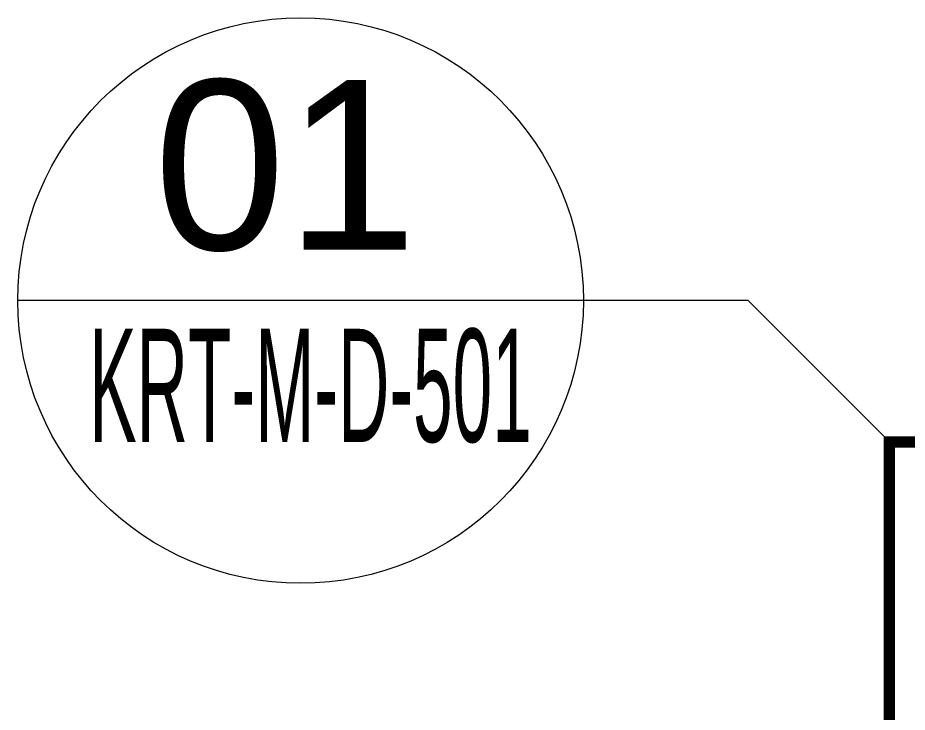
# Model space of a CAD drawing. Extents: x -1281 to 23780, y 0 to 7214.
# Drawn here: x 1039 to 1117.6, y 734.2 to 795.6 of the extents above; entities that cross this region are included whole.
import ezdxf
from ezdxf.enums import TextEntityAlignment as Align

# ---------------------------------------------------------------- set-up
doc = ezdxf.new("R2010")
doc.units = 0
doc.header["$LTSCALE"] = 25
doc.header["$MEASUREMENT"] = 0
doc.linetypes.add('HIDDEN2', pattern=[4.7625, 3.175, -1.5875])
doc.layers.get('0').update_dxf_attribs({"color": 9, "lineweight": 9})
doc.layers.add('21', color=9, linetype='Continuous', lineweight=9)
doc.styles.add('Arial', font='arial.ttf', dxfattribs={"height": 2.5})

# ---------------------------------------------------------------- blocks, each defined once
blk = doc.blocks.new('0_detailbox1')
blk.add_lwpolyline([(10.411, -2.5), (7.911, 0), (-5, 0)])
blk.add_circle((0, 0), 5)
at = {"style": 'Arial'}
blk.add_attdef('DETAYADI', text='', height=3, dxfattribs=at).set_placement((0, 0), align=Align.BOTTOM_CENTER)
blk.add_attdef('PAFTAADI', text='', height=2, dxfattribs=at).set_placement((0, -0.5), align=Align.TOP_CENTER)

msp = doc.modelspace()

# ---------------------------------------------------------------- linework, layer by layer
at = {"layer": '21', "linetype": 'HIDDEN2', "ltscale": 0.1, "const_width": 1}
msp.add_lwpolyline([(1116.064, 758.113), (1422.307, 758.113), (1422.307, 277.938), (1116.064, 277.938)], close=True, dxfattribs=at)

# ---------------------------------------------------------------- block references
at = {"layer": '21'}
ref = msp.add_blockref('0_detailbox1', (1064.01, 770.613), dxfattribs=dict(at, xscale=5, yscale=5, zscale=5))
ref.add_attrib('DETAYADI', '01', dxfattribs={"layer": '0', "height": 15, "style": 'Arial'}).set_placement((1062.68, 770.613), align=Align.BOTTOM_CENTER)
ref.add_attrib('PAFTAADI', 'KRT-M-D-501', dxfattribs={"layer": '0', "height": 10, "style": 'Arial', "width": 0.45}).set_placement((1064.881, 768.113), align=Align.TOP_CENTER)

doc.saveas('drawing.dxf')
